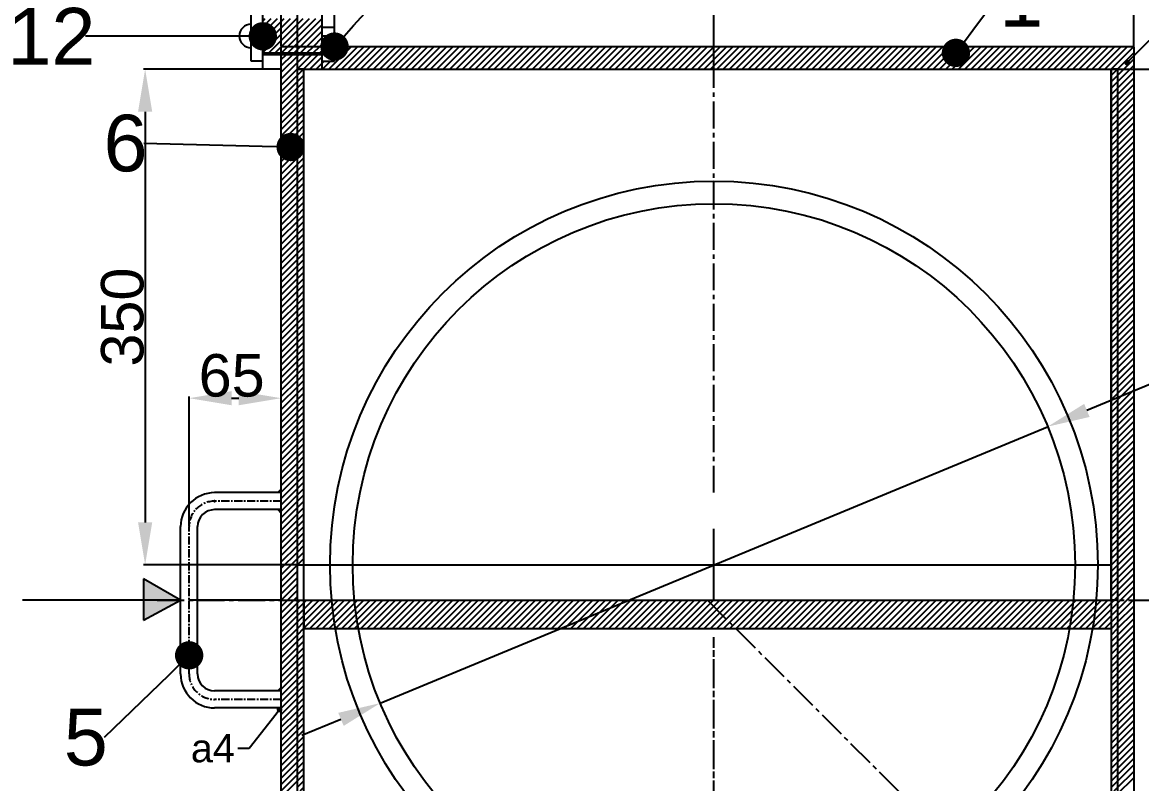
# Model space of a CAD drawing. Header units: millimetres. Extents: x 26210 to 45551, y 4625 to 8601.
# Drawn here: x 26623 to 27413, y 7571 to 8108 of the extents above; entities that cross this region are included whole.
import ezdxf
from ezdxf import colors
from ezdxf.entities.mleader import LeaderData, LeaderLine
from ezdxf.math import Vec2, Vec3

# ---------------------------------------------------------------- set-up
doc = ezdxf.new("R2010")
doc.units = ezdxf.units.MM
doc.linetypes.add('CENTER2', pattern=[28.575, 19.05, -3.175, 3.175, -3.175])
doc.linetypes.add('CENTERX2', pattern=[101.6, 63.5, -12.7, 12.7, -12.7])
doc.styles.get("Standard").update_dxf_attribs({"font": 'arial.ttf'})
doc.dimstyles.new('ISO-25', dxfattribs={"dimtxt": 2.5, "dimasz": 2.5, "dimexe": 1.25, "dimexo": 0.625, "dimtad": 1, "dimdsep": 46, "dimtxsty": 'Standard', "dimcen": 2.5, "dimadec": 0, "dimazin": 0, "dimtfac": 1, "dimtmove": 0, "dimatfit": 3, "dimfxl": 1, "dimarcsym": 0})
pattern_1 = [(45, (8226.15, 5222.2448), (-2.24506403, 2.24506403), [])]

# ---------------------------------------------------------------- blocks, each defined once
blk = doc.blocks.new('*D201')
at = {"color": 0, "lineweight": -2, "transparency": 16777216}
for p, q in [((27396.78, 8075.02), (27521.81, 8075.02)), ((27520.56, 8045.02), (27520.56, 7355.02)), ((27396.78, 7325.02), (27521.81, 7325.02))]:
    blk.add_line(p, q, dxfattribs=at)
at = {"color": 0, "lineweight": -3, "transparency": 16777216}
for points in [[(27515.56, 8045.02), (27525.56, 8045.02), (27520.56, 8075.02)], [(27515.56, 7355.02), (27525.56, 7355.02), (27520.56, 7325.02)]]:
    blk.add_solid(points, dxfattribs=at)
at = {"layer": 'Defpoints', "color": 0, "lineweight": -3, "transparency": 16777216}
for p in [(27396.15, 8075.02), (27396.15, 7325.02), (27520.56, 7325.02)]:
    blk.add_point(p, dxfattribs=at)
at = {"color": 0, "transparency": 16777216, "insert": (27504.62, 7700.02), "char_height": 30, "attachment_point": 5, "rotation": 90}
blk.add_mtext('750', dxfattribs=at)
blk = doc.blocks.new('*D202')
at = {"color": 0, "lineweight": -2, "transparency": 16777216}
for p, q in [((26805.03, 8075.02), (26708.34, 8075.02)), ((26709.59, 8045.02), (26709.59, 7755.02)), ((26816.53, 7725.02), (26708.34, 7725.02))]:
    blk.add_line(p, q, dxfattribs=at)
at = {"color": 0, "lineweight": -3, "transparency": 16777216}
for points in [[(26704.59, 8045.02), (26714.59, 8045.02), (26709.59, 8075.02)], [(26704.59, 7755.02), (26714.59, 7755.02), (26709.59, 7725.02)]]:
    blk.add_solid(points, dxfattribs=at)
at = {"layer": 'Defpoints', "color": 0, "lineweight": -3, "transparency": 16777216}
for p in [(26805.65, 8075.02), (26709.59, 7725.02), (26817.15, 7725.02)]:
    blk.add_point(p, dxfattribs=at)
at = {"color": 0, "transparency": 16777216, "insert": (26693.64, 7900.02), "char_height": 30, "attachment_point": 5, "rotation": 90}
blk.add_mtext('350', dxfattribs=at)
blk = doc.blocks.new('*D203')
at = {"color": 0, "lineweight": -2, "transparency": 16777216}
for p, q in [((27679.69, 7960.54), (27374.46, 7834.1)), ((26875.57, 7627.43), (27346.74, 7822.62)), ((26847.85, 7615.95), (26820.13, 7604.47))]:
    blk.add_line(p, q, dxfattribs=at)
at = {"color": 0, "lineweight": -3, "transparency": 16777216}
for points in [[(27372.54, 7838.72), (27376.37, 7829.48), (27346.74, 7822.62)], [(26845.94, 7620.57), (26849.76, 7611.33), (26875.57, 7627.43)]]:
    blk.add_solid(points, dxfattribs=at)
at = {"layer": 'Defpoints', "color": 0, "lineweight": -3, "transparency": 16777216}
for p in [(27346.74, 7822.62), (26875.57, 7627.43)]:
    blk.add_point(p, dxfattribs=at)
at = {"color": 0, "transparency": 16777216, "insert": (27627.05, 7956.9), "char_height": 30, "attachment_point": 5, "rotation": 22.50178}
blk.add_mtext('∅510', dxfattribs=at)
blk = doc.blocks.new('*U198')
at = {"color": 0, "linetype": 'CENTER2', "transparency": 16777216}
for p, q in [((0, 51), (0, 350)), ((-258.5, 0), (-51, 0)), ((51, 0), (258.5, 0)), ((0, -258.5), (0, -51))]:
    blk.add_line(p, q, dxfattribs=at)
at = {"color": 0, "linetype": 'Continuous', "transparency": 16777216}
for p, q in [((0, -25.5), (0, 25.5)), ((-25.5, 0), (25.5, 0))]:
    blk.add_line(p, q, dxfattribs=at)
blk = doc.blocks.new('*U199')
at = {"color": 0, "linetype": 'CENTER2', "transparency": 16777216}
for p, q in [((0, 51), (0, 350)), ((-258.5, 0), (-51, 0)), ((51, 0), (258.5, 0)), ((0, -400), (0, -51))]:
    blk.add_line(p, q, dxfattribs=at)
at = {"color": 0, "linetype": 'Continuous', "transparency": 16777216}
for p, q in [((0, -25.5), (0, 25.5)), ((-25.5, 0), (25.5, 0))]:
    blk.add_line(p, q, dxfattribs=at)
blk = doc.blocks.new('*U204')
at = {"color": 0, "linetype": 'CENTER2', "lineweight": -3, "transparency": 16777216}
for p, q in [((0, 51), (0, 258.5)), ((-258.5, 0), (-51, 0)), ((51, 0), (258.5, 0)), ((0, -258.5), (0, -51))]:
    blk.add_line(p, q, dxfattribs=at)
at = {"color": 0, "linetype": 'Continuous', "lineweight": -3, "transparency": 16777216}
for p, q in [((0, -25.5), (0, 25.5)), ((-25.5, 0), (25.5, 0))]:
    blk.add_line(p, q, dxfattribs=at)
blk = doc.blocks.new('*U205')
at = {"color": 0, "linetype": 'CENTER2', "lineweight": -3, "transparency": 16777216}
blk.add_line((-388.57, 0), (397.97, 0), dxfattribs=at)
blk = doc.blocks.new('_Dot')
at = {"color": 0, "linetype": 'ByBlock', "lineweight": -2}
blk.add_line((-0.5, 0), (-1, 0), dxfattribs=at)
at = {"color": 0, "linetype": 'ByBlock', "lineweight": -3, "const_width": 0.5}
blk.add_lwpolyline([(-0.25, 0, 1), (0.25, 0, 1)], format="xyb", close=True, dxfattribs=at)
blk = doc.blocks.new('*D208')
at = {"color": 0, "lineweight": -2, "transparency": 16777216}
for p, q in [((26805.65, 8091.65), (26805.65, 8164.05)), ((26835.65, 8162.8), (27377.65, 8162.8)), ((27407.65, 8091.65), (27407.65, 8164.05))]:
    blk.add_line(p, q, dxfattribs=at)
at = {"color": 0, "lineweight": -3, "transparency": 16777216}
for points in [[(26835.65, 8167.8), (26835.65, 8157.8), (26805.65, 8162.8)], [(27377.65, 8167.8), (27377.65, 8157.8), (27407.65, 8162.8)]]:
    blk.add_solid(points, dxfattribs=at)
at = {"layer": 'Defpoints', "color": 0, "lineweight": -3, "transparency": 16777216}
for p in [(27407.65, 8162.8), (26805.65, 8091.02), (27407.65, 8091.02)]:
    blk.add_point(p, dxfattribs=at)
at = {"color": 0, "transparency": 16777216, "insert": (27106.65, 8178.74), "char_height": 30, "attachment_point": 5}
blk.add_mtext('602', dxfattribs=at)
blk = doc.blocks.new('*D211')
at = {"color": 0, "lineweight": -2, "transparency": 16777216}
for p, q in [((26817.15, 8075.65), (26817.15, 8241.45)), ((27081.15, 8240.2), (26847.15, 8240.2)), ((27111.15, 8075.65), (27111.15, 8241.45))]:
    blk.add_line(p, q, dxfattribs=at)
at = {"color": 0, "lineweight": -3, "transparency": 16777216}
for points in [[(26847.15, 8245.2), (26847.15, 8235.2), (26817.15, 8240.2)], [(27081.15, 8245.2), (27081.15, 8235.2), (27111.15, 8240.2)]]:
    blk.add_solid(points, dxfattribs=at)
at = {"layer": 'Defpoints', "color": 0, "lineweight": -3, "transparency": 16777216}
for p in [(26817.15, 8240.2), (26817.15, 8075.02), (27111.15, 8075.02)]:
    blk.add_point(p, dxfattribs=at)
at = {"color": 0, "transparency": 16777216, "insert": (26977.08, 8256.14), "char_height": 30, "attachment_point": 5}
blk.add_mtext('294', dxfattribs=at)
blk = doc.blocks.new('*D214')
at = {"color": 0, "lineweight": -2, "transparency": 16777216}
for p, q in [((26740.65, 7752.65), (26740.65, 7843.97)), ((26770.65, 7842.72), (26775.65, 7842.72)), ((26805.65, 7752.65), (26805.65, 7843.97))]:
    blk.add_line(p, q, dxfattribs=at)
at = {"color": 0, "lineweight": -3, "transparency": 16777216}
for points in [[(26770.65, 7847.72), (26770.65, 7837.72), (26740.65, 7842.72)], [(26775.65, 7847.72), (26775.65, 7837.72), (26805.65, 7842.72)]]:
    blk.add_solid(points, dxfattribs=at)
at = {"layer": 'Defpoints', "color": 0, "lineweight": -3, "transparency": 16777216}
for p in [(26805.65, 7842.72), (26740.65, 7752.02), (26805.65, 7752.02)]:
    blk.add_point(p, dxfattribs=at)
at = {"color": 0, "transparency": 16777216, "insert": (26770.68, 7858.66), "char_height": 30, "attachment_point": 5}
blk.add_mtext('65', dxfattribs=at)

msp = doc.modelspace()

# ---------------------------------------------------------------- hatches: boundary and pattern name
at = {"linetype": 'Continuous', "lineweight": -3}
h = msp.add_hatch(dxfattribs=at)
h.set_pattern_fill('ANSI31', color=256, style=0)
h.set_pattern_definition(pattern_1)
h.paths.add_polyline_path([(26834.653, 8110.738), (26792.653, 8110.738), (26792.653, 8098.658, -0.0113309), (26792.653, 8098.282), (26792.653, 8086.527), (26805.653, 8086.527), (26805.653, 8091.024), (26805.653, 8091.024), (26834.653, 8091.024)])
h = msp.add_hatch(dxfattribs=at)
h.set_pattern_fill('ANSI31', color=256, style=0)
h.set_pattern_definition(pattern_1)
h.paths.add_polyline_path([(26834.653, 8091.024), (26805.653, 8091.024), (26805.653, 8091.024), (26805.653, 8086.527), (26834.653, 8086.527)])
h.paths.add_polyline_path([(27407.653, 7417.663), (27396.153, 7403.924), (27396.153, 7325.024), (26821.653, 7325.024), (26821.653, 7309.024), (27407.653, 7309.024)])
h.paths.add_polyline_path([(27407.653, 7441.037), (27407.37, 7440.696), (27396.153, 7427.295), (27396.153, 7415.61), (27407.653, 7429.349)])
h.paths.add_polyline_path([(27407.653, 7429.349), (27396.153, 7415.61), (27396.153, 7403.924), (27407.653, 7417.663)])
h = msp.add_hatch(dxfattribs=at)
h.set_pattern_fill('ANSI31', color=256, style=0)
h.set_pattern_definition(pattern_1)
h.paths.add_polyline_path([(26821.653, 7725.024), (26817.153, 7725.024), (26817.153, 7700.024), (26821.653, 7700.024)], flags=17)
h.paths.add_polyline_path([(26821.653, 8075.024), (26817.153, 8075.024), (26817.153, 7725.024), (26821.653, 7725.024)])
h.paths.add_polyline_path([(26821.653, 7725.024), (26817.153, 7725.024), (26817.153, 7700.024), (26817.153, 7325.024), (26821.653, 7325.024)])
h.paths.add_polyline_path([(27396.153, 7725.024), (27391.653, 7725.024), (27391.653, 7457.663), (27396.153, 7453.163)])
h.paths.add_polyline_path([(27396.153, 7453.163), (27391.653, 7457.663), (27391.653, 7421.919), (27396.153, 7427.295)])
h.paths.add_polyline_path([(27396.153, 7403.924), (27391.653, 7398.547), (27391.653, 7325.024), (27396.153, 7325.024)])
h.paths.add_polyline_path([(27396.153, 7415.61), (27391.653, 7410.233), (27391.653, 7398.547), (27396.153, 7403.924)])
h.paths.add_polyline_path([(27396.153, 7415.61), (27396.153, 7427.295), (27391.653, 7421.919), (27391.653, 7410.233)])
h = msp.add_hatch(color=256)
h.set_gradient(color1=(0, 0, 255), color2=(255, 255, 0), tint=1)
h.paths.add_polyline_path([(26803.318, 7764.024), (26805.653, 7761.642), (26805.653, 7764.024)])
h.paths.add_polyline_path([(26805.653, 7778.406), (26803.318, 7776.024), (26805.653, 7776.024)])
h.paths.add_polyline_path([(26805.653, 7621.642), (26805.653, 7624.024), (26803.318, 7624.024)])
h.paths.add_polyline_path([(26805.653, 7638.406), (26803.318, 7636.024), (26805.653, 7636.024)])
h = msp.add_hatch(color=0, dxfattribs=at)
h.set_gradient(color1=(0, 0, 255), color2=(255, 255, 0))
h.paths.add_polyline_path([(26708.432, 7715.163), (26708.432, 7700.024), (26734.653, 7700.024)])
h.paths.add_polyline_path([(26734.653, 7700.024), (26718.082, 7700.024), (26708.432, 7700.024), (26708.432, 7685.955)])
h = msp.add_hatch(dxfattribs=at)
h.set_pattern_fill('ANSI31', color=256, style=0)
h.set_pattern_definition(pattern_1)
h.paths.add_polyline_path([(27369.425, 7700.024), (26861.882, 7700.024, 0.0198033), (26864.655, 7680.024), (27366.651, 7680.024, 0.0198033)])
h.paths.add_polyline_path([(26845.809, 7700.024), (26821.653, 7700.024), (26821.653, 7680.024), (26848.415, 7680.024, -0.0186127)])
h.paths.add_polyline_path([(26861.882, 7700.024), (26845.809, 7700.024, 0.0186127), (26848.415, 7680.024), (26864.655, 7680.024, -0.0198033)])
h.paths.add_polyline_path([(27385.498, 7700.024), (27369.425, 7700.024, -0.0198033), (27366.651, 7680.024), (27382.891, 7680.024, 0.0186127)])
h.paths.add_polyline_path([(27391.653, 7700.024), (27385.498, 7700.024, -0.0186127), (27382.891, 7680.024), (27391.653, 7680.024)])

# ---------------------------------------------------------------- linework, layer by layer
at = {"color": 0, "linetype": 'Continuous', "lineweight": -3}
for p, q in [((26784.366, 8080.769), (26784.366, 8116.171)), ((26792.653, 8075.024), (26792.653, 8122.291)), ((26834.653, 8075.024), (26834.653, 8122.291)), ((26843.319, 8080.769), (26843.319, 8116.171)), ((26834.653, 8104.73), (26843.319, 8104.73)), ((26834.653, 8098.658), (26843.319, 8098.658)), ((26834.653, 8092.365), (26843.319, 8092.365)), ((26792.653, 8086.527), (26834.653, 8086.527)), ((26792.653, 8085.475), (26843.319, 8085.475)), ((26805.66, 8091.027), (26805.65, 8091.016)), ((26805.653, 8091.024), (27407.653, 8091.024)), ((26805.653, 7309.024), (26805.653, 8091.024)), ((26805.653, 8091.024), (26805.653, 8091.024)), ((26805.653, 8091.024), (26805.653, 8091.024)), ((26805.653, 7309.024), (26805.653, 8085.475)), ((26805.653, 8085.475), (26843.319, 8085.475)), ((26834.653, 8086.527), (26843.319, 8086.527)), ((26843.319, 8085.475), (26843.319, 8091.024)), ((26843.319, 8091.024), (27407.653, 8091.024)), ((27407.653, 8091.024), (27407.653, 7309.024)), ((27407.653, 8091.024), (27407.653, 7309.024)), ((26792.653, 8080.769), (26784.366, 8080.769)), ((26834.653, 8080.769), (26843.319, 8080.769)), ((26805.653, 8075.024), (26792.653, 8075.024)), ((26817.153, 7325.024), (26817.153, 8075.024)), ((26821.653, 8075.024), (26817.153, 8075.024)), ((26821.653, 8075.024), (27391.653, 8075.024)), ((26821.653, 7325.024), (26821.653, 8075.024)), ((26821.653, 8075.024), (26834.653, 8075.024)), ((27391.653, 8075.024), (27391.653, 7325.024)), ((27391.653, 8075.024), (27396.153, 8075.024)), ((27396.153, 8075.024), (27391.653, 8075.024)), ((27391.653, 7700.024), (27391.653, 8075.024)), ((27391.653, 8075.024), (27396.153, 8075.024)), ((27396.153, 8075.024), (27396.153, 7325.024)), ((27396.153, 8075.024), (27396.153, 7700.024)), ((26734.653, 7700.024), (26708.432, 7715.163)), ((26708.432, 7715.163), (26708.432, 7685.955)), ((26734.653, 7700.024), (26623.105, 7700.024)), ((26708.432, 7685.955), (26734.653, 7700.024)), ((26734.653, 7700.024), (26734.653, 7700.024)), ((26821.653, 7700.024), (27369.425, 7700.024)), ((26821.653, 7700.024), (26821.653, 7680.024)), ((27369.425, 7700.024), (27391.653, 7700.024)), ((27391.653, 7700.024), (27391.653, 7680.024)), ((27396.153, 7700.024), (27391.653, 7700.024)), ((26821.653, 7680.024), (27391.653, 7680.024))]:
    msp.add_line(p, q, dxfattribs=at)
at = {"linetype": 'Continuous', "lineweight": -3}
for p, q in [((26805.653, 8081.81), (26809.318, 8085.475)), ((26805.653, 8077.32), (26813.808, 8085.475)), ((26805.653, 8072.829), (26818.299, 8085.475)), ((26805.653, 8068.339), (26822.789, 8085.475)), ((26805.653, 8063.849), (26827.279, 8085.475)), ((26821.318, 8075.024), (26831.769, 8085.475)), ((26825.808, 8075.024), (26834.653, 8083.869)), ((26839.279, 8075.024), (26855.279, 8091.024)), ((26839.279, 8075.024), (26855.279, 8091.024)), ((26843.319, 8088.045), (26846.299, 8091.024)), ((26843.319, 8083.554), (26850.789, 8091.024)), ((26843.319, 8088.045), (26846.299, 8091.024)), ((26843.319, 8083.554), (26850.789, 8091.024)), ((26843.769, 8075.024), (26859.769, 8091.024)), ((26843.769, 8075.024), (26859.769, 8091.024)), ((26848.259, 8075.024), (26864.259, 8091.024)), ((26848.259, 8075.024), (26864.259, 8091.024)), ((26852.749, 8075.024), (26868.749, 8091.024)), ((26852.749, 8075.024), (26868.749, 8091.024)), ((26857.239, 8075.024), (26873.239, 8091.024)), ((26857.239, 8075.024), (26873.239, 8091.024)), ((26861.729, 8075.024), (26877.729, 8091.024)), ((26861.729, 8075.024), (26877.729, 8091.024)), ((26866.22, 8075.024), (26882.22, 8091.024)), ((26866.22, 8075.024), (26882.22, 8091.024)), ((26870.71, 8075.024), (26886.71, 8091.024)), ((26870.71, 8075.024), (26886.71, 8091.024)), ((26875.2, 8075.024), (26891.2, 8091.024)), ((26875.2, 8075.024), (26891.2, 8091.024)), ((26879.69, 8075.024), (26895.69, 8091.024)), ((26879.69, 8075.024), (26895.69, 8091.024)), ((26884.18, 8075.024), (26900.18, 8091.024)), ((26884.18, 8075.024), (26900.18, 8091.024)), ((26888.67, 8075.024), (26904.67, 8091.024)), ((26888.67, 8075.024), (26904.67, 8091.024)), ((26893.16, 8075.024), (26909.16, 8091.024)), ((26893.16, 8075.024), (26909.16, 8091.024)), ((26897.65, 8075.024), (26913.65, 8091.024)), ((26897.65, 8075.024), (26913.65, 8091.024)), ((26902.141, 8075.024), (26918.141, 8091.024)), ((26902.141, 8075.024), (26918.141, 8091.024)), ((26906.631, 8075.024), (26922.631, 8091.024)), ((26906.631, 8075.024), (26922.631, 8091.024)), ((26911.121, 8075.024), (26927.121, 8091.024)), ((26911.121, 8075.024), (26927.121, 8091.024)), ((26915.611, 8075.024), (26931.611, 8091.024)), ((26915.611, 8075.024), (26931.611, 8091.024)), ((26920.101, 8075.024), (26936.101, 8091.024)), ((26920.101, 8075.024), (26936.101, 8091.024)), ((26924.591, 8075.024), (26940.591, 8091.024)), ((26924.591, 8075.024), (26940.591, 8091.024)), ((26929.081, 8075.024), (26945.081, 8091.024)), ((26929.081, 8075.024), (26945.081, 8091.024)), ((26933.572, 8075.024), (26949.572, 8091.024)), ((26933.572, 8075.024), (26949.572, 8091.024)), ((26938.062, 8075.024), (26954.062, 8091.024)), ((26938.062, 8075.024), (26954.062, 8091.024)), ((26942.552, 8075.024), (26958.552, 8091.024)), ((26942.552, 8075.024), (26958.552, 8091.024)), ((26947.042, 8075.024), (26963.042, 8091.024)), ((26947.042, 8075.024), (26963.042, 8091.024)), ((26951.532, 8075.024), (26967.532, 8091.024)), ((26951.532, 8075.024), (26967.532, 8091.024)), ((26956.022, 8075.024), (26972.022, 8091.024)), ((26956.022, 8075.024), (26972.022, 8091.024)), ((26960.512, 8075.024), (26976.512, 8091.024)), ((26960.512, 8075.024), (26976.512, 8091.024)), ((26965.002, 8075.024), (26981.002, 8091.024)), ((26965.002, 8075.024), (26981.002, 8091.024)), ((26969.493, 8075.024), (26985.493, 8091.024)), ((26969.493, 8075.024), (26985.493, 8091.024)), ((26973.983, 8075.024), (26989.983, 8091.024)), ((26973.983, 8075.024), (26989.983, 8091.024)), ((26978.473, 8075.024), (26994.473, 8091.024)), ((26978.473, 8075.024), (26994.473, 8091.024)), ((26982.963, 8075.024), (26998.963, 8091.024)), ((26982.963, 8075.024), (26998.963, 8091.024)), ((26987.453, 8075.024), (27003.453, 8091.024)), ((26987.453, 8075.024), (27003.453, 8091.024)), ((26991.943, 8075.024), (27007.943, 8091.024)), ((26991.943, 8075.024), (27007.943, 8091.024)), ((26996.433, 8075.024), (27012.433, 8091.024)), ((26996.433, 8075.024), (27012.433, 8091.024)), ((27000.923, 8075.024), (27016.923, 8091.024)), ((27000.923, 8075.024), (27016.923, 8091.024)), ((27005.414, 8075.024), (27021.414, 8091.024)), ((27005.414, 8075.024), (27021.414, 8091.024)), ((27009.904, 8075.024), (27025.904, 8091.024)), ((27009.904, 8075.024), (27025.904, 8091.024)), ((27014.394, 8075.024), (27030.394, 8091.024)), ((27014.394, 8075.024), (27030.394, 8091.024)), ((27018.884, 8075.024), (27034.884, 8091.024)), ((27018.884, 8075.024), (27034.884, 8091.024)), ((27023.374, 8075.024), (27039.374, 8091.024)), ((27023.374, 8075.024), (27039.374, 8091.024)), ((27027.864, 8075.024), (27043.864, 8091.024)), ((27027.864, 8075.024), (27043.864, 8091.024)), ((27032.354, 8075.024), (27048.354, 8091.024)), ((27032.354, 8075.024), (27048.354, 8091.024)), ((27036.844, 8075.024), (27052.844, 8091.024)), ((27036.844, 8075.024), (27052.844, 8091.024)), ((27041.335, 8075.024), (27057.335, 8091.024)), ((27041.335, 8075.024), (27057.335, 8091.024)), ((27045.825, 8075.024), (27061.825, 8091.024)), ((27045.825, 8075.024), (27061.825, 8091.024)), ((27050.315, 8075.024), (27066.315, 8091.024)), ((27050.315, 8075.024), (27066.315, 8091.024)), ((27054.805, 8075.024), (27070.805, 8091.024)), ((27054.805, 8075.024), (27070.805, 8091.024)), ((27059.295, 8075.024), (27075.295, 8091.024)), ((27059.295, 8075.024), (27075.295, 8091.024)), ((27063.785, 8075.024), (27079.785, 8091.024)), ((27063.785, 8075.024), (27079.785, 8091.024)), ((27068.275, 8075.024), (27084.275, 8091.024)), ((27068.275, 8075.024), (27084.275, 8091.024)), ((27072.765, 8075.024), (27088.765, 8091.024)), ((27072.765, 8075.024), (27088.765, 8091.024)), ((27077.256, 8075.024), (27093.256, 8091.024)), ((27077.256, 8075.024), (27093.256, 8091.024)), ((27081.746, 8075.024), (27097.746, 8091.024)), ((27081.746, 8075.024), (27097.746, 8091.024)), ((27086.236, 8075.024), (27102.236, 8091.024)), ((27086.236, 8075.024), (27102.236, 8091.024)), ((27090.726, 8075.024), (27106.726, 8091.024)), ((27090.726, 8075.024), (27106.726, 8091.024)), ((27095.216, 8075.024), (27111.216, 8091.024)), ((27095.216, 8075.024), (27111.216, 8091.024)), ((27099.706, 8075.024), (27115.706, 8091.024)), ((27099.706, 8075.024), (27115.706, 8091.024)), ((27104.196, 8075.024), (27120.196, 8091.024)), ((27104.196, 8075.024), (27120.196, 8091.024)), ((27108.687, 8075.024), (27124.687, 8091.024)), ((27108.687, 8075.024), (27124.687, 8091.024)), ((27113.177, 8075.024), (27129.177, 8091.024)), ((27113.177, 8075.024), (27129.177, 8091.024)), ((27117.667, 8075.024), (27133.667, 8091.024)), ((27117.667, 8075.024), (27133.667, 8091.024)), ((27122.157, 8075.024), (27138.157, 8091.024)), ((27122.157, 8075.024), (27138.157, 8091.024)), ((27126.647, 8075.024), (27142.647, 8091.024)), ((27126.647, 8075.024), (27142.647, 8091.024)), ((27131.137, 8075.024), (27147.137, 8091.024)), ((27131.137, 8075.024), (27147.137, 8091.024)), ((27135.627, 8075.024), (27151.627, 8091.024)), ((27135.627, 8075.024), (27151.627, 8091.024)), ((27140.117, 8075.024), (27156.117, 8091.024)), ((27140.117, 8075.024), (27156.117, 8091.024)), ((27144.608, 8075.024), (27160.608, 8091.024)), ((27144.608, 8075.024), (27160.608, 8091.024)), ((27149.098, 8075.024), (27165.098, 8091.024)), ((27149.098, 8075.024), (27165.098, 8091.024)), ((27153.588, 8075.024), (27169.588, 8091.024)), ((27153.588, 8075.024), (27169.588, 8091.024)), ((27158.078, 8075.024), (27174.078, 8091.024)), ((27158.078, 8075.024), (27174.078, 8091.024)), ((27162.568, 8075.024), (27178.568, 8091.024)), ((27162.568, 8075.024), (27178.568, 8091.024)), ((27167.058, 8075.024), (27183.058, 8091.024)), ((27167.058, 8075.024), (27183.058, 8091.024)), ((27171.548, 8075.024), (27187.548, 8091.024)), ((27171.548, 8075.024), (27187.548, 8091.024)), ((27176.038, 8075.024), (27192.038, 8091.024)), ((27176.038, 8075.024), (27192.038, 8091.024)), ((27180.529, 8075.024), (27196.529, 8091.024)), ((27180.529, 8075.024), (27196.529, 8091.024)), ((27185.019, 8075.024), (27201.019, 8091.024)), ((27185.019, 8075.024), (27201.019, 8091.024)), ((27189.509, 8075.024), (27205.509, 8091.024)), ((27189.509, 8075.024), (27205.509, 8091.024)), ((27193.999, 8075.024), (27209.999, 8091.024)), ((27193.999, 8075.024), (27209.999, 8091.024)), ((27198.489, 8075.024), (27214.489, 8091.024)), ((27198.489, 8075.024), (27214.489, 8091.024)), ((27202.979, 8075.024), (27218.979, 8091.024)), ((27202.979, 8075.024), (27218.979, 8091.024)), ((27207.469, 8075.024), (27223.469, 8091.024)), ((27207.469, 8075.024), (27223.469, 8091.024)), ((27211.959, 8075.024), (27227.959, 8091.024)), ((27211.959, 8075.024), (27227.959, 8091.024)), ((27216.45, 8075.024), (27232.45, 8091.024)), ((27216.45, 8075.024), (27232.45, 8091.024)), ((27220.94, 8075.024), (27236.94, 8091.024)), ((27220.94, 8075.024), (27236.94, 8091.024)), ((27225.43, 8075.024), (27241.43, 8091.024)), ((27225.43, 8075.024), (27241.43, 8091.024)), ((27229.92, 8075.024), (27245.92, 8091.024)), ((27229.92, 8075.024), (27245.92, 8091.024)), ((27234.41, 8075.024), (27250.41, 8091.024)), ((27234.41, 8075.024), (27250.41, 8091.024)), ((27238.9, 8075.024), (27254.9, 8091.024)), ((27238.9, 8075.024), (27254.9, 8091.024)), ((27243.39, 8075.024), (27259.39, 8091.024)), ((27243.39, 8075.024), (27259.39, 8091.024)), ((27247.88, 8075.024), (27263.88, 8091.024)), ((27247.88, 8075.024), (27263.88, 8091.024)), ((27252.371, 8075.024), (27268.371, 8091.024)), ((27252.371, 8075.024), (27268.371, 8091.024)), ((27256.861, 8075.024), (27272.861, 8091.024)), ((27256.861, 8075.024), (27272.861, 8091.024)), ((27261.351, 8075.024), (27277.351, 8091.024)), ((27261.351, 8075.024), (27277.351, 8091.024)), ((27265.841, 8075.024), (27281.841, 8091.024)), ((27265.841, 8075.024), (27281.841, 8091.024)), ((27270.331, 8075.024), (27286.331, 8091.024)), ((27270.331, 8075.024), (27286.331, 8091.024)), ((27274.821, 8075.024), (27290.821, 8091.024)), ((27274.821, 8075.024), (27290.821, 8091.024)), ((27279.311, 8075.024), (27295.311, 8091.024)), ((27279.311, 8075.024), (27295.311, 8091.024)), ((27283.802, 8075.024), (27299.802, 8091.024)), ((27283.802, 8075.024), (27299.802, 8091.024)), ((27288.292, 8075.024), (27304.292, 8091.024)), ((27288.292, 8075.024), (27304.292, 8091.024)), ((27292.782, 8075.024), (27308.782, 8091.024)), ((27292.782, 8075.024), (27308.782, 8091.024)), ((27297.272, 8075.024), (27313.272, 8091.024)), ((27297.272, 8075.024), (27313.272, 8091.024)), ((27301.762, 8075.024), (27317.762, 8091.024)), ((27301.762, 8075.024), (27317.762, 8091.024)), ((27306.252, 8075.024), (27322.252, 8091.024)), ((27306.252, 8075.024), (27322.252, 8091.024)), ((27310.742, 8075.024), (27326.742, 8091.024)), ((27310.742, 8075.024), (27326.742, 8091.024)), ((27315.232, 8075.024), (27331.232, 8091.024)), ((27315.232, 8075.024), (27331.232, 8091.024)), ((27319.723, 8075.024), (27335.723, 8091.024)), ((27319.723, 8075.024), (27335.723, 8091.024)), ((27324.213, 8075.024), (27340.213, 8091.024)), ((27324.213, 8075.024), (27340.213, 8091.024)), ((27328.703, 8075.024), (27344.703, 8091.024)), ((27328.703, 8075.024), (27344.703, 8091.024)), ((27333.193, 8075.024), (27349.193, 8091.024)), ((27333.193, 8075.024), (27349.193, 8091.024)), ((27337.683, 8075.024), (27353.683, 8091.024)), ((27337.683, 8075.024), (27353.683, 8091.024)), ((27342.173, 8075.024), (27358.173, 8091.024)), ((27342.173, 8075.024), (27358.173, 8091.024)), ((27346.663, 8075.024), (27362.663, 8091.024)), ((27346.663, 8075.024), (27362.663, 8091.024)), ((27351.153, 8075.024), (27367.153, 8091.024)), ((27351.153, 8075.024), (27367.153, 8091.024)), ((27355.644, 8075.024), (27371.644, 8091.024)), ((27355.644, 8075.024), (27371.644, 8091.024)), ((27360.134, 8075.024), (27376.134, 8091.024)), ((27360.134, 8075.024), (27376.134, 8091.024)), ((27364.624, 8075.024), (27380.624, 8091.024)), ((27364.624, 8075.024), (27380.624, 8091.024)), ((27369.114, 8075.024), (27385.114, 8091.024)), ((27369.114, 8075.024), (27385.114, 8091.024)), ((27373.604, 8075.024), (27389.604, 8091.024)), ((27373.604, 8075.024), (27389.604, 8091.024)), ((27378.094, 8075.024), (27394.094, 8091.024)), ((27378.094, 8075.024), (27394.094, 8091.024)), ((27382.584, 8075.024), (27398.584, 8091.024)), ((27382.584, 8075.024), (27398.584, 8091.024)), ((27387.074, 8075.024), (27403.074, 8091.024)), ((27387.074, 8075.024), (27403.074, 8091.024)), ((27391.565, 8075.024), (27407.565, 8091.024)), ((27391.565, 8075.024), (27407.565, 8091.024)), ((27391.653, 8070.623), (27407.653, 8086.623)), ((27396.055, 8075.024), (27407.653, 8086.623)), ((26830.299, 8075.024), (26834.653, 8079.379)), ((26834.653, 8079.379), (26836.043, 8080.769)), ((26834.653, 8079.379), (26836.043, 8080.769)), ((26834.789, 8075.024), (26840.534, 8080.769)), ((26834.789, 8075.024), (26840.534, 8080.769)), ((27391.653, 8066.133), (27407.653, 8082.133)), ((27391.653, 8061.642), (27407.653, 8077.642)), ((27396.153, 8070.633), (27407.653, 8082.133)), ((27396.153, 8066.142), (27407.653, 8077.642)), ((26805.653, 8059.359), (26817.153, 8070.859)), ((27391.653, 8057.152), (27407.653, 8073.152)), ((27391.653, 8052.662), (27407.653, 8068.662)), ((27396.153, 8061.652), (27407.653, 8073.152)), ((27396.153, 8057.162), (27407.653, 8068.662)), ((26805.653, 8054.869), (26817.153, 8066.369)), ((26805.653, 8050.379), (26817.153, 8061.879)), ((27391.653, 8048.172), (27407.653, 8064.172)), ((27396.153, 8052.672), (27407.653, 8064.172)), ((26805.653, 8045.889), (26817.153, 8057.389)), ((26805.653, 8041.399), (26817.153, 8052.899)), ((27391.653, 8043.682), (27407.653, 8059.682)), ((27391.653, 8039.192), (27407.653, 8055.192)), ((27396.153, 8048.182), (27407.653, 8059.682)), ((27396.153, 8043.692), (27407.653, 8055.192)), ((26805.653, 8036.908), (26817.153, 8048.408)), ((26805.653, 8032.418), (26817.153, 8043.918)), ((27391.653, 8034.702), (27407.653, 8050.702)), ((27391.653, 8030.212), (27407.653, 8046.212)), ((27396.153, 8039.202), (27407.653, 8050.702)), ((27396.153, 8034.712), (27407.653, 8046.212)), ((26805.653, 8027.928), (26817.153, 8039.428)), ((27391.653, 8025.721), (27407.653, 8041.721)), ((27391.653, 8021.231), (27407.653, 8037.231)), ((27396.153, 8030.221), (27407.653, 8041.721)), ((27396.153, 8025.731), (27407.653, 8037.231)), ((26805.653, 8023.438), (26817.153, 8034.938)), ((26805.653, 8018.948), (26817.153, 8030.448)), ((27391.653, 8016.741), (27407.653, 8032.741)), ((27391.653, 8012.251), (27407.653, 8028.251)), ((27396.153, 8021.241), (27407.653, 8032.741)), ((27396.153, 8016.751), (27407.653, 8028.251)), ((26805.653, 8014.458), (26817.153, 8025.958)), ((26805.653, 8009.968), (26817.153, 8021.468)), ((27391.653, 8007.761), (27407.653, 8023.761)), ((27396.153, 8012.261), (27407.653, 8023.761)), ((26805.653, 8005.478), (26817.153, 8016.978)), ((26805.653, 8000.987), (26817.153, 8012.487)), ((27391.653, 8003.271), (27407.653, 8019.271)), ((27391.653, 7998.781), (27407.653, 8014.781)), ((27396.153, 8007.771), (27407.653, 8019.271)), ((27396.153, 8003.281), (27407.653, 8014.781)), ((26805.653, 7996.497), (26817.153, 8007.997)), ((27391.653, 7994.291), (27407.653, 8010.291)), ((27391.653, 7989.8), (27407.653, 8005.8)), ((27396.153, 7998.791), (27407.653, 8010.291)), ((27396.153, 7994.3), (27407.653, 8005.8)), ((26805.653, 7992.007), (26817.153, 8003.507)), ((26805.653, 7987.517), (26817.153, 7999.017)), ((27391.653, 7985.31), (27407.653, 8001.31)), ((27391.653, 7980.82), (27407.653, 7996.82)), ((27396.153, 7989.81), (27407.653, 8001.31)), ((27396.153, 7985.32), (27407.653, 7996.82)), ((26805.653, 7983.027), (26817.153, 7994.527)), ((26805.653, 7978.537), (26817.153, 7990.037)), ((27391.653, 7976.33), (27407.653, 7992.33)), ((27396.153, 7980.83), (27407.653, 7992.33)), ((26805.653, 7974.047), (26817.153, 7985.547)), ((26805.653, 7969.557), (26817.153, 7981.057)), ((27391.653, 7971.84), (27407.653, 7987.84)), ((27391.653, 7967.35), (27407.653, 7983.35)), ((27396.153, 7976.34), (27407.653, 7987.84)), ((27396.153, 7971.85), (27407.653, 7983.35)), ((26805.653, 7965.066), (26817.153, 7976.566)), ((27391.653, 7962.86), (27407.653, 7978.86)), ((27391.653, 7958.37), (27407.653, 7974.37)), ((27396.153, 7967.36), (27407.653, 7978.86)), ((27396.153, 7962.87), (27407.653, 7974.37)), ((26805.653, 7960.576), (26817.153, 7972.076)), ((26805.653, 7956.086), (26817.153, 7967.586)), ((27391.653, 7953.879), (27407.653, 7969.879)), ((27391.653, 7949.389), (27407.653, 7965.389)), ((27396.153, 7958.379), (27407.653, 7969.879)), ((27396.153, 7953.889), (27407.653, 7965.389)), ((26805.653, 7951.596), (26817.153, 7963.096)), ((26805.653, 7947.106), (26817.153, 7958.606)), ((27391.653, 7944.899), (27407.653, 7960.899)), ((27391.653, 7944.899), (27407.653, 7960.899)), ((26805.653, 7942.616), (26817.153, 7954.116)), ((26805.653, 7938.126), (26817.153, 7949.626)), ((27391.653, 7940.409), (27407.653, 7956.409)), ((27391.653, 7935.919), (27407.653, 7951.919)), ((27396.153, 7944.909), (27407.653, 7956.409)), ((27396.153, 7940.419), (27407.653, 7951.919)), ((26805.653, 7933.636), (26817.153, 7945.136)), ((27391.653, 7931.429), (27407.653, 7947.429)), ((27391.653, 7926.939), (27407.653, 7942.939)), ((27396.153, 7935.929), (27407.653, 7947.429)), ((27396.153, 7931.439), (27407.653, 7942.939)), ((26805.653, 7929.145), (26817.153, 7940.645)), ((26805.653, 7924.655), (26817.153, 7936.155)), ((27391.653, 7922.448), (27407.653, 7938.448)), ((27391.653, 7917.958), (27407.653, 7933.958)), ((27396.153, 7926.948), (27407.653, 7938.448)), ((27396.153, 7922.458), (27407.653, 7933.958)), ((26805.653, 7920.165), (26817.153, 7931.665)), ((26805.653, 7915.675), (26817.153, 7927.175)), ((27391.653, 7913.468), (27407.653, 7929.468)), ((27396.153, 7917.968), (27407.653, 7929.468)), ((26805.653, 7911.185), (26817.153, 7922.685)), ((26805.653, 7906.695), (26817.153, 7918.195)), ((27391.653, 7908.978), (27407.653, 7924.978)), ((27391.653, 7904.488), (27407.653, 7920.488)), ((27396.153, 7913.478), (27407.653, 7924.978)), ((27396.153, 7908.988), (27407.653, 7920.488)), ((26805.653, 7902.205), (26817.153, 7913.705)), ((27391.653, 7899.998), (27407.653, 7915.998)), ((27391.653, 7895.508), (27407.653, 7911.508)), ((27396.153, 7904.498), (27407.653, 7915.998)), ((27396.153, 7900.008), (27407.653, 7911.508)), ((26805.653, 7897.714), (26817.153, 7909.214)), ((26805.653, 7893.224), (26817.153, 7904.724)), ((27391.653, 7891.018), (27407.653, 7907.018)), ((27391.653, 7886.527), (27407.653, 7902.527)), ((27396.153, 7895.518), (27407.653, 7907.018)), ((27396.153, 7891.027), (27407.653, 7902.527)), ((26805.653, 7888.734), (26817.153, 7900.234)), ((26805.653, 7884.244), (26817.153, 7895.744)), ((27391.653, 7882.037), (27407.653, 7898.037)), ((27396.153, 7886.537), (27407.653, 7898.037)), ((26805.653, 7879.754), (26817.153, 7891.254)), ((26805.653, 7875.264), (26817.153, 7886.764)), ((27391.653, 7877.547), (27407.653, 7893.547)), ((27391.653, 7873.057), (27407.653, 7889.057)), ((27396.153, 7882.047), (27407.653, 7893.547)), ((27396.153, 7877.557), (27407.653, 7889.057)), ((26805.653, 7870.774), (26817.153, 7882.274)), ((27391.653, 7868.567), (27407.653, 7884.567)), ((27391.653, 7864.077), (27407.653, 7880.077)), ((27396.153, 7873.067), (27407.653, 7884.567)), ((27396.153, 7868.577), (27407.653, 7880.077)), ((26805.653, 7866.284), (26817.153, 7877.784)), ((26805.653, 7861.793), (26817.153, 7873.293)), ((27391.653, 7859.587), (27407.653, 7875.587)), ((27391.653, 7855.097), (27407.653, 7871.097)), ((27396.153, 7864.087), (27407.653, 7875.587)), ((27396.153, 7859.597), (27407.653, 7871.097)), ((26805.653, 7857.303), (26817.153, 7868.803)), ((26805.653, 7852.813), (26817.153, 7864.313)), ((27391.653, 7850.606), (27407.653, 7866.606)), ((27396.153, 7855.106), (27407.653, 7866.606)), ((26805.653, 7848.323), (26817.153, 7859.823)), ((26805.653, 7843.833), (26817.153, 7855.333)), ((27391.653, 7846.116), (27407.653, 7862.116)), ((27391.653, 7841.626), (27407.653, 7857.626)), ((27396.153, 7850.616), (27407.653, 7862.116)), ((27396.153, 7846.126), (27407.653, 7857.626)), ((26805.653, 7839.343), (26817.153, 7850.843)), ((27391.653, 7837.136), (27407.653, 7853.136)), ((27391.653, 7832.646), (27407.653, 7848.646)), ((27396.153, 7841.636), (27407.653, 7853.136)), ((27396.153, 7837.146), (27407.653, 7848.646)), ((26805.653, 7834.853), (26817.153, 7846.353)), ((26805.653, 7830.363), (26817.153, 7841.863)), ((27391.653, 7828.156), (27407.653, 7844.156)), ((27391.653, 7823.666), (27407.653, 7839.666)), ((27396.153, 7832.656), (27407.653, 7844.156)), ((27396.153, 7828.166), (27407.653, 7839.666)), ((26805.653, 7825.872), (26817.153, 7837.372)), ((26805.653, 7821.382), (26817.153, 7832.882)), ((27391.653, 7819.176), (27407.653, 7835.176)), ((27391.653, 7814.685), (27407.653, 7830.685)), ((27396.153, 7823.676), (27407.653, 7835.176)), ((27396.153, 7819.185), (27407.653, 7830.685)), ((26805.653, 7816.892), (26817.153, 7828.392)), ((26805.653, 7812.402), (26817.153, 7823.902)), ((27391.653, 7810.195), (27407.653, 7826.195)), ((27396.153, 7814.695), (27407.653, 7826.195)), ((26805.653, 7807.912), (26817.153, 7819.412)), ((26805.653, 7803.422), (26817.153, 7814.922)), ((27391.653, 7805.705), (27407.653, 7821.705)), ((27391.653, 7801.215), (27407.653, 7817.215)), ((27396.153, 7810.205), (27407.653, 7821.705)), ((27396.153, 7805.715), (27407.653, 7817.215)), ((26805.653, 7798.932), (26817.153, 7810.432)), ((27391.653, 7796.725), (27407.653, 7812.725)), ((27391.653, 7792.235), (27407.653, 7808.235)), ((27396.153, 7801.225), (27407.653, 7812.725)), ((27396.153, 7796.735), (27407.653, 7808.235)), ((26805.653, 7794.442), (26817.153, 7805.942)), ((26805.653, 7789.951), (26817.153, 7801.451)), ((27391.653, 7787.745), (27407.653, 7803.745)), ((27391.653, 7783.255), (27407.653, 7799.255)), ((27396.153, 7792.245), (27407.653, 7803.745)), ((27396.153, 7787.755), (27407.653, 7799.255)), ((26805.653, 7785.461), (26817.153, 7796.961)), ((26805.653, 7780.971), (26817.153, 7792.471)), ((27391.653, 7778.764), (27407.653, 7794.764)), ((27396.153, 7783.264), (27407.653, 7794.764)), ((26805.653, 7776.481), (26817.153, 7787.981)), ((26805.653, 7771.991), (26817.153, 7783.491)), ((27391.653, 7774.274), (27407.653, 7790.274)), ((27391.653, 7769.784), (27407.653, 7785.784)), ((27396.153, 7778.774), (27407.653, 7790.274)), ((27396.153, 7774.284), (27407.653, 7785.784)), ((26805.653, 7767.501), (26817.153, 7779.001)), ((27391.653, 7765.294), (27407.653, 7781.294)), ((27391.653, 7760.804), (27407.653, 7776.804)), ((27396.153, 7769.794), (27407.653, 7781.294)), ((27396.153, 7765.304), (27407.653, 7776.804)), ((26805.653, 7763.011), (26817.153, 7774.511)), ((26805.653, 7758.521), (26817.153, 7770.021)), ((27391.653, 7756.314), (27407.653, 7772.314)), ((27391.653, 7751.824), (27407.653, 7767.824)), ((27396.153, 7760.814), (27407.653, 7772.314)), ((27396.153, 7756.324), (27407.653, 7767.824)), ((26805.653, 7754.03), (26817.153, 7765.53)), ((26805.653, 7749.54), (26817.153, 7761.04)), ((27391.653, 7747.333), (27407.653, 7763.333)), ((27396.153, 7751.833), (27407.653, 7763.333)), ((26805.653, 7745.05), (26817.153, 7756.55)), ((26805.653, 7740.56), (26817.153, 7752.06)), ((27391.653, 7742.843), (27407.653, 7758.843)), ((27391.653, 7738.353), (27407.653, 7754.353)), ((27396.153, 7747.343), (27407.653, 7758.843)), ((27396.153, 7742.853), (27407.653, 7754.353)), ((26805.653, 7736.07), (26817.153, 7747.57)), ((27391.653, 7733.863), (27407.653, 7749.863)), ((27391.653, 7729.373), (27407.653, 7745.373)), ((27396.153, 7738.363), (27407.653, 7749.863)), ((27396.153, 7733.873), (27407.653, 7745.373)), ((26805.653, 7731.58), (26817.153, 7743.08)), ((26805.653, 7727.09), (26817.153, 7738.59)), ((27391.653, 7724.883), (27407.653, 7740.883)), ((27396.153, 7729.383), (27407.653, 7740.883)), ((27396.153, 7724.893), (27407.653, 7736.393)), ((27396.153, 7724.893), (27407.653, 7736.393)), ((26805.653, 7722.599), (26817.153, 7734.099)), ((26805.653, 7718.109), (26817.153, 7729.609)), ((27396.153, 7720.403), (27407.653, 7731.903)), ((27396.153, 7720.403), (27407.653, 7731.903)), ((26805.653, 7713.619), (26817.153, 7725.119)), ((26805.653, 7709.129), (26817.153, 7720.629)), ((27396.153, 7715.912), (27407.653, 7727.412)), ((27396.153, 7715.912), (27407.653, 7727.412)), ((27396.153, 7711.422), (27407.653, 7722.922)), ((27396.153, 7711.422), (27407.653, 7722.922)), ((26805.653, 7704.639), (26817.153, 7716.139)), ((27396.153, 7706.932), (27407.653, 7718.432)), ((27396.153, 7706.932), (27407.653, 7718.432)), ((27396.153, 7702.442), (27407.653, 7713.942)), ((27396.153, 7702.442), (27407.653, 7713.942)), ((26805.653, 7700.149), (26817.153, 7711.649)), ((26805.653, 7695.659), (26817.153, 7707.159)), ((27396.153, 7697.952), (27407.653, 7709.452)), ((27396.153, 7693.462), (27407.653, 7704.962)), ((27398.225, 7700.024), (27407.653, 7709.452)), ((27402.716, 7700.024), (27407.653, 7704.962)), ((26805.653, 7691.169), (26817.153, 7702.669)), ((26805.653, 7686.678), (26817.153, 7698.178)), ((27396.153, 7688.972), (27407.653, 7700.472)), ((27407.206, 7700.024), (27407.653, 7700.472)), ((26805.653, 7682.188), (26817.153, 7693.688)), ((26805.653, 7677.698), (26817.153, 7689.198)), ((27396.153, 7684.482), (27407.653, 7695.982)), ((27396.153, 7679.991), (27407.653, 7691.491)), ((26805.653, 7673.208), (26817.153, 7684.708)), ((27396.153, 7675.501), (27407.653, 7687.001)), ((27396.153, 7671.011), (27407.653, 7682.511)), ((26805.653, 7668.718), (26817.153, 7680.218)), ((26805.653, 7664.228), (26817.153, 7675.728)), ((27396.153, 7666.521), (27407.653, 7678.021)), ((27396.153, 7662.031), (27407.653, 7673.531)), ((26805.653, 7659.738), (26817.153, 7671.238)), ((26805.653, 7655.248), (26817.153, 7666.748)), ((27396.153, 7657.541), (27407.653, 7669.041)), ((26805.653, 7650.757), (26817.153, 7662.257)), ((26805.653, 7646.267), (26817.153, 7657.767)), ((27396.153, 7653.051), (27407.653, 7664.551)), ((27396.153, 7648.561), (27407.653, 7660.061)), ((26805.653, 7641.777), (26817.153, 7653.277)), ((27396.153, 7644.07), (27407.653, 7655.57)), ((27396.153, 7639.58), (27407.653, 7651.08)), ((26805.653, 7637.287), (26817.153, 7648.787)), ((26805.653, 7632.797), (26817.153, 7644.297)), ((27396.153, 7635.09), (27407.653, 7646.59)), ((27396.153, 7630.6), (27407.653, 7642.1)), ((26805.653, 7628.307), (26817.153, 7639.807)), ((26805.653, 7623.817), (26817.153, 7635.317)), ((27396.153, 7626.11), (27407.653, 7637.61)), ((27396.153, 7621.62), (27407.653, 7633.12)), ((26805.653, 7619.327), (26817.153, 7630.827)), ((26805.653, 7614.836), (26817.153, 7626.336)), ((27396.153, 7617.13), (27407.653, 7628.63)), ((26805.653, 7610.346), (26817.153, 7621.846)), ((26805.653, 7605.856), (26817.153, 7617.356)), ((27396.153, 7612.64), (27407.653, 7624.14)), ((27396.153, 7608.149), (27407.653, 7619.649)), ((26805.653, 7601.366), (26817.153, 7612.866)), ((27396.153, 7603.659), (27407.653, 7615.159)), ((27396.153, 7599.169), (27407.653, 7610.669)), ((26805.653, 7596.876), (26817.153, 7608.376)), ((26805.653, 7592.386), (26817.153, 7603.886)), ((27396.153, 7594.679), (27407.653, 7606.179)), ((27396.153, 7590.189), (27407.653, 7601.689)), ((26805.653, 7587.896), (26817.153, 7599.396)), ((26805.653, 7583.406), (26817.153, 7594.906)), ((27396.153, 7585.699), (27407.653, 7597.199)), ((26805.653, 7578.915), (26817.153, 7590.415)), ((26805.653, 7574.425), (26817.153, 7585.925)), ((27396.153, 7581.209), (27407.653, 7592.709)), ((27396.153, 7576.718), (27407.653, 7588.218)), ((26805.653, 7569.935), (26817.153, 7581.435)), ((27396.153, 7572.228), (27407.653, 7583.728)), ((27396.153, 7567.738), (27407.653, 7579.238)), ((26805.653, 7565.445), (26817.153, 7576.945)), ((26805.653, 7560.955), (26817.153, 7572.455)), ((27396.153, 7563.248), (27407.653, 7574.748))]:
    msp.add_line(p, q, dxfattribs=at)
for p, q in [((26817.153, 8075.024), (27396.153, 8075.024)), ((26817.153, 7325.024), (26817.153, 8075.024)), ((27396.153, 8075.024), (27396.153, 7325.024)), ((26805.653, 7600.024), (26805.653, 7800.024)), ((26805.653, 7776.024), (26758.653, 7776.024)), ((26803.318, 7776.024), (26805.653, 7778.406)), ((26805.653, 7764.024), (26758.653, 7764.024)), ((26803.318, 7764.024), (26805.653, 7761.642)), ((26734.653, 7648.024), (26734.653, 7752.024)), ((26746.653, 7648.024), (26746.653, 7752.024)), ((26817.153, 7725.024), (27391.653, 7725.024)), ((26805.653, 7700.024), (26740.653, 7700.024)), ((26805.653, 7636.024), (26758.653, 7636.024)), ((26803.318, 7636.024), (26805.653, 7638.406)), ((26805.653, 7624.024), (26758.653, 7624.024)), ((26803.318, 7624.024), (26805.653, 7621.642))]:
    msp.add_line(p, q)
at = {"linetype": 'CENTERX2', "ltscale": 0.09}
for p, q in [((26805.653, 7770.024), (26758.653, 7770.024)), ((26740.653, 7648.024), (26740.653, 7752.024)), ((26805.653, 7630.024), (26758.653, 7630.024))]:
    msp.add_line(p, q, dxfattribs=at)
at = {"color": 0, "linetype": 'CENTER2', "lineweight": -3}
msp.add_line((27106.653, 7700.024), (27328.216, 7478.461), dxfattribs=at)
at = {"color": 3}
for centre, radius in [((27111.153, 7725.024), 271), ((27111.153, 7725.024), 255), ((26758.653, 7770.024), 0.408)]:
    msp.add_circle(centre, radius, dxfattribs=at)
at = {"color": 0, "linetype": 'Continuous', "lineweight": -3}
for start, end in [(90, 270), (358.701629, 1.298371)]:
    msp.add_arc((26784.366, 8098.47), 8.289, start, end, dxfattribs=at)
for centre, radius, start, end in [((26758.653, 7752.024), 24, 90, 180), ((26758.653, 7752.024), 12, 90, 180), ((26758.653, 7648.024), 24, 180, 270), ((26758.653, 7648.024), 12, 180, 270)]:
    msp.add_arc(centre, radius, start, end)
at = {"linetype": 'CENTERX2', "ltscale": 0.09}
for centre, start, end in [((26758.653, 7752.024), 90, 180), ((26758.653, 7648.024), 180, 270)]:
    msp.add_arc(centre, 18, start, end, dxfattribs=at)

# ---------------------------------------------------------------- block references
at = {"color": 2, "linetype": 'CENTER2'}
for name in ['*U198', '*U199']:
    msp.add_blockref(name, (27111.153, 7725.024), dxfattribs=at)
at = {"color": 2, "linetype": 'CENTER2', "lineweight": -3}
for name, p in [('*U204', (27111.153, 7725.024)), ('*U205', (27106.653, 7700.024))]:
    msp.add_blockref(name, p, dxfattribs=at)

# ---------------------------------------------------------------- dimensions: what is measured, and where the dimension line sits
at = {"color": 4}
for base, p1, p2, picture, middle in [((26817.153, 8240.201), (27111.153, 8075.024), (26817.153, 8075.024), '*D211', (26977.08, 8240.201)), ((26805.653, 7842.717), (26740.653, 7752.024), (26805.653, 7752.024), '*D214', (26770.677, 7842.717))]:
    dim = msp.add_linear_dim(base=base, p1=p1, p2=p2, dimstyle='ISO-25', override={"dimtxt": 30, "dimasz": 30}, dxfattribs=at)
    dim.commit()
    dim.dimension.update_dxf_attribs({"geometry": picture, "text_midpoint": middle, "dimtype": 160})
dim = msp.add_linear_dim(base=(27407.653, 8162.802), p1=(26805.653, 8091.024), p2=(27407.653, 8091.024), dimstyle='ISO-25', override={"dimtxt": 30, "dimasz": 30}, dxfattribs=at)
dim.commit()
dim.dimension.update_dxf_attribs({"geometry": '*D208', "text_midpoint": (27106.653, 8178.745)})
for base, p1, p2, picture, middle in [((26709.588, 7725.024), (26805.653, 8075.024), (26817.153, 7725.024), '*D202', (26693.635, 7900.024)), ((27520.562, 7325.024), (27396.153, 8075.024), (27396.153, 7325.024), '*D201', (27504.62, 7700.024))]:
    dim = msp.add_linear_dim(base=base, p1=p1, p2=p2, angle=90, dimstyle='ISO-25', override={"dimtxt": 30, "dimasz": 30}, dxfattribs=at)
    dim.commit()
    dim.dimension.update_dxf_attribs({"geometry": picture, "text_midpoint": middle})
dim = msp.add_diameter_dim_2p(p1=(26875.567, 7627.433), p2=(27346.739, 7822.616), dimstyle='ISO-25', override={"dimtxt": 30, "dimasz": 30}, dxfattribs=at)
dim.commit()
dim.dimension.update_dxf_attribs({"geometry": '*D203', "text_midpoint": (27633.468, 7941.393), "dimtype": 163})

# ---------------------------------------------------------------- leaders
at = {"color": 6, "linetype": 'Continuous', "lineweight": -3}
ml = msp.add_multileader_mtext('Standard', dxfattribs=at)
ml.set_content('a4', color=6)
ml.set_leader_properties(color=3)
ml.set_arrow_properties(name='DOT')
ml.build(insert=Vec2(0, 0))
ml.multileader.update_dxf_attribs({"has_dogleg": 0, "arrow_head_size": 20})
ctx = ml.context
ctx.base_point, ctx.char_height, ctx.arrow_head_size, ctx.plane_origin = Vec3(26881.421, 8132.928), 20, 20, Vec3(26843.319, 8091.024)
notes = []
notes.append((ctx, [(0, (1, 1, 0), (26873.421, 8132.928), (1, 0), 8, [(0, [(26843.319, 8091.024)], 0, [])])]))
ctx.mtext.insert, ctx.mtext.flow_direction = Vec3(26883.421, 8143.091), 5
ml = msp.add_multileader_mtext('Standard', dxfattribs=at)
ml.set_content('1', color=1)
ml.set_leader_properties(color=3)
ml.set_arrow_properties(name='DOT')
ml.build(insert=Vec2(0, 0))
ml.multileader.update_dxf_attribs({"has_dogleg": 0, "arrow_head_size": 20})
ctx = ml.context
ctx.base_point, ctx.char_height, ctx.arrow_head_size, ctx.plane_origin = Vec3(27310.627, 8125.149), 40, 20, Vec3(27282.007, 8086.57)
notes.append((ctx, [(0, (1, 1, 0), (27302.627, 8125.149), (1, 0), 8, [(0, [(27282.007, 8086.57)], 0, [])])]))
ctx.mtext.insert, ctx.mtext.flow_direction = Vec3(27312.627, 8145.149), 5
ml = msp.add_multileader_mtext('Standard', dxfattribs=at)
ml.set_content('12', color=1)
ml.set_leader_properties(color=3)
ml.set_arrow_properties(name='DOT')
ml.build(insert=Vec2(0, 0))
ml.multileader.update_dxf_attribs({"has_dogleg": 0, "arrow_head_size": 20})
ctx = ml.context
ctx.base_point, ctx.char_height, ctx.arrow_head_size, ctx.plane_origin = Vec3(26610.347, 8098.296), 40, 20, Vec3(26788.672, 8095.984)
notes.append((ctx, [(0, (1, 1, 0), (26675.472, 8098.296), (-1, 0), 8, [(0, [(26792.653, 8098.282)], 0, [])])]))
ctx.mtext.insert, ctx.mtext.flow_direction = Vec3(26612.347, 8118.296), 5
ml = msp.add_multileader_mtext('Standard', dxfattribs=at)
ml.set_content('', color=6)
ml.set_leader_properties(color=3)
ml.set_arrow_properties(name='DOT')
ml.build(insert=Vec2(0, 0))
ctx = ml.context
ctx.base_point, ctx.plane_origin = Vec3(27442.566, 8111.306), Vec3(27402.881, 8079.655)
notes.append((ctx, [(0, (1, 1, 0), (27434.566, 8111.306), (1, 0), 8, [(0, [(27402.881, 8079.655)], 0, [])])]))
ctx.mtext.insert, ctx.mtext.flow_direction = Vec3(27444.566, 8113.306), 5
ml = msp.add_multileader_mtext('Standard', dxfattribs=at)
ml.set_content('6', color=1)
ml.set_leader_properties(color=3)
ml.set_arrow_properties(name='DOT')
ml.build(insert=Vec2(0, 0))
ml.multileader.update_dxf_attribs({"has_dogleg": 0, "arrow_head_size": 20})
ctx = ml.context
ctx.base_point, ctx.char_height, ctx.arrow_head_size, ctx.plane_origin = Vec3(26678.225, 8022.553), 40, 20, Vec3(26808.531, 8064.717)
notes.append((ctx, [(0, (1, 1, 0), (26716.637, 8022.553), (-1, 0), 8, [(0, [(26812.313, 8020.079)], 0, [])])]))
ctx.mtext.insert, ctx.mtext.flow_direction = Vec3(26680.225, 8042.894), 5
ml = msp.add_multileader_mtext('Standard', dxfattribs=at)
ml.set_content('5', color=1)
ml.set_leader_properties(color=3)
ml.set_arrow_properties(name='DOT')
ml.build(insert=Vec2(0, 0))
ml.multileader.update_dxf_attribs({"has_dogleg": 0, "arrow_head_size": 20})
ctx = ml.context
ctx.base_point, ctx.char_height, ctx.arrow_head_size, ctx.plane_origin = Vec3(26650.185, 7603.045), 40, 20, Vec3(26740.653, 7661.175)
notes.append((ctx, [(0, (1, 1, 0), (26688.706, 7603.045), (-1, 0), 8, [(0, [(26740.653, 7661.175)], 0, [])])]))
ctx.mtext.insert, ctx.mtext.flow_direction = Vec3(26652.185, 7623.386), 5
ml = msp.add_multileader_mtext('Standard', dxfattribs=at)
ml.set_content('a4', color=6)
ml.set_leader_properties(color=3)
ml.set_arrow_properties(name='DOT')
ml.build(insert=Vec2(0, 0))
ctx = ml.context
ctx.base_point, ctx.char_height, ctx.plane_origin = Vec3(26742.21, 7595.453), 20, Vec3(26804.485, 7622.833)
ctx.text_align_type = 2
notes.append((ctx, [(0, (1, 1, 0), (26782.927, 7595.453), (-1, 0), 8, [(0, [(26804.485, 7622.833)], 0, [])])]))
ctx.mtext.insert, ctx.mtext.alignment, ctx.mtext.flow_direction = Vec3(26772.927, 7605.617), 3, 5
for ctx, leaders in notes:
    for number, flags, end, landing, length, lines in leaders:
        leader = LeaderData()
        leader.index, (leader.has_last_leader_line, leader.has_dogleg_vector, leader.attachment_direction) = number, flags
        leader.last_leader_point, leader.dogleg_vector, leader.dogleg_length = Vec3(end), Vec3(landing), length
        for number, points, colour, breaks in lines:
            line = LeaderLine()
            line.index, line.vertices, line.color, line.breaks = number, Vec3.list(points), colors.encode_raw_color(colour), breaks
            leader.lines.append(line)
        ctx.leaders.append(leader)

doc.saveas('drawing.dxf')
